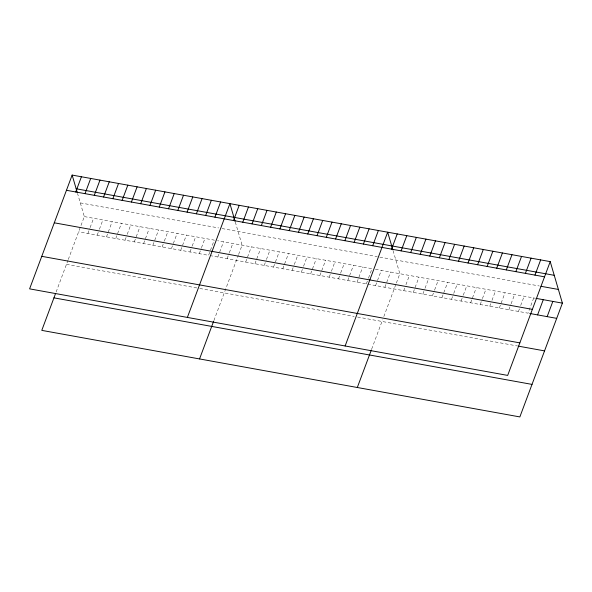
<?xml version="1.0" encoding="UTF-8"?>
<svg xmlns="http://www.w3.org/2000/svg" width="592" height="592" viewBox="0 0 592 592"><rect width="100%" height="100%" fill="white"/><g stroke="black" fill="none" stroke-linecap="round" stroke-linejoin="round"><path stroke-width="0.44" stroke-dasharray="2.96 2.22" d="M56.136 291.982L67.991 260.273M68.295 259.459L84.323 216.591L77.545 193.48M87.912 233.485L89.814 228.416M90.125 227.572L93.603 218.27M97.192 235.172L99.093 230.096M99.404 229.252L102.882 219.95M106.479 236.852L112.162 221.63M115.758 238.532L121.441 223.31M125.038 240.211L126.932 235.135M127.25 234.291L130.728 224.99M134.317 241.891L135.894 237.666M136.212 236.815L140.008 226.677M143.597 243.571L149.288 228.357M152.877 245.251L158.567 230.036M162.156 246.931L164.051 241.854M164.369 241.011L167.847 231.716M171.436 248.61L173.019 244.385M173.33 243.534L177.126 233.396M180.715 250.29L186.406 235.076M189.995 251.97L191.897 246.901M192.208 246.05L195.686 236.756M199.282 253.65L201.176 248.581M201.487 247.73L204.965 238.435M217.841 257.009L223.524 241.795M227.121 258.689L229.015 253.62M229.333 252.777L232.811 243.475M213.904 320.546L238.295 255.3M238.613 254.456L242.091 245.155L235.305 222.044M245.68 262.049L251.371 246.834M254.96 263.729L260.65 248.514M264.239 265.408L266.134 260.339M266.452 259.496L269.93 250.194M273.519 267.088L275.102 262.863M275.421 262.019L279.209 251.874M282.798 268.768L288.489 253.554M292.078 270.448L293.98 265.379M294.291 264.535L297.769 255.233M301.365 272.128L303.259 267.059M303.578 266.215L307.048 256.913M310.645 273.815L316.328 258.593M319.924 275.495L325.615 260.273M329.204 277.174L331.098 272.098M331.416 271.254L334.894 261.953M338.483 278.854L340.378 273.778M340.696 272.934L344.174 263.632M347.763 280.534L353.454 265.32M357.043 282.214L362.733 266.999M366.322 283.894L368.224 278.817M368.535 277.974L372.013 268.679L217.619 240.722M375.602 285.573L377.185 281.348M377.504 280.497L381.292 270.359M384.881 287.253L390.572 272.039M371.665 349.11L382.61 319.835M383.831 316.579L396.063 283.864M396.381 283.013L399.852 273.719L393.073 250.601M403.729 290.665L404.676 288.126M405.942 284.745L409.412 275.45M413.29 292.396L418.981 277.182M422.851 294.128L424.745 289.051M425.063 288.208L428.541 278.913M432.412 295.859L434.306 290.783M434.624 289.939L438.102 280.638M441.972 297.591L447.663 282.369M451.533 299.315L453.428 294.246M453.746 293.403L457.224 284.101M461.094 301.047L462.988 295.978M463.307 295.134L466.785 285.832M470.655 302.778L476.345 287.564M480.216 304.51L482.117 299.441M482.428 298.597L485.906 289.296M489.784 306.242L490.731 303.703M491.989 300.329L495.467 291.027M499.345 307.973L505.028 292.759M508.905 309.705L510.8 304.636M511.118 303.785L514.596 294.49M518.466 311.436L519.413 308.898M520.679 305.516L524.157 296.222M533.718 297.954L528.027 313.168L210.249 255.633M80.305 202.893L218.663 227.942M222.037 228.549L377.274 256.654M379.805 257.113L539.26 285.98M84.323 216.591L214.245 240.115L208.562 255.33L78.632 231.805M375.387 269.286L535.457 298.264M66.474 264.335L198.927 288.319M199.77 288.467L354.164 316.417M357.538 317.031L517.6 346.009"/><path stroke-width="0.89" d="M72.143 175.077L29.6 288.859L507.677 375.409L550.22 261.627L72.143 175.077L77.315 192.696M75.732 191.971L81.422 176.756M85.011 193.651L90.702 178.436M55.507 293.662L41.78 330.373L519.857 416.923L562.4 303.141L550.22 261.627M94.291 195.33L99.981 180.116M103.57 197.01L109.261 181.796M112.857 198.69L118.541 183.476M122.137 200.37L127.82 185.155M131.417 202.05L137.107 186.835M140.696 203.729L146.387 188.515M149.976 205.409L155.666 190.195M159.255 207.089L164.946 191.875M168.535 208.769L174.226 193.554M177.815 210.449L183.505 195.234M187.094 212.128L192.785 196.914M196.374 213.808L202.064 198.594M205.661 215.488L211.344 200.274M214.94 217.168L220.624 201.953M187.368 317.416L229.911 203.633L235.076 221.26M233.5 220.527L239.19 205.313M242.779 222.207L248.47 206.993M199.548 358.937L213.586 321.382M252.059 223.894L257.749 208.673M261.338 225.574L267.029 210.352M270.618 227.254L276.309 212.032M279.898 228.934L285.588 213.719M289.177 230.614L294.868 215.399M298.464 232.293L304.147 217.079M307.744 233.973L313.427 218.759M317.023 235.653L322.707 220.439M326.303 237.333L331.994 222.118M335.583 239.013L341.273 223.798M344.862 240.692L350.553 225.478M354.142 242.372L359.832 227.158M363.421 244.052L369.112 228.838M372.701 245.732L378.392 230.517M345.129 345.98L387.671 232.197L392.844 249.817M391.541 249.143L397.232 233.929M401.11 250.875L406.793 235.66M357.309 387.501L371.354 349.946M410.67 252.606L416.354 237.392M420.231 254.338L425.922 239.124M429.792 256.07L435.483 240.855M439.353 257.801L445.043 242.587M448.914 259.533L454.604 244.311M458.474 261.264L464.165 246.043M468.035 262.989L473.726 247.774M477.596 264.72L483.287 249.506M487.157 266.452L492.847 251.237M496.725 268.183L502.408 252.969M506.286 269.915L511.969 254.701M515.847 271.647L521.537 256.432M525.407 273.378L531.098 258.164M534.968 275.11L540.659 259.895M537.588 314.9L543.278 299.685M547.149 316.631L552.839 301.417M76.161 188.774L554.238 275.324M66.452 190.291L544.529 276.841M540.992 286.299L558.382 289.444M536.322 298.42L562.4 303.141M54.294 222.814L532.371 309.364M529.766 313.479L556.709 318.363M41.758 256.329L519.835 342.879M518.474 346.165L544.551 350.886M53.946 297.85L532.023 384.4"/></g></svg>
